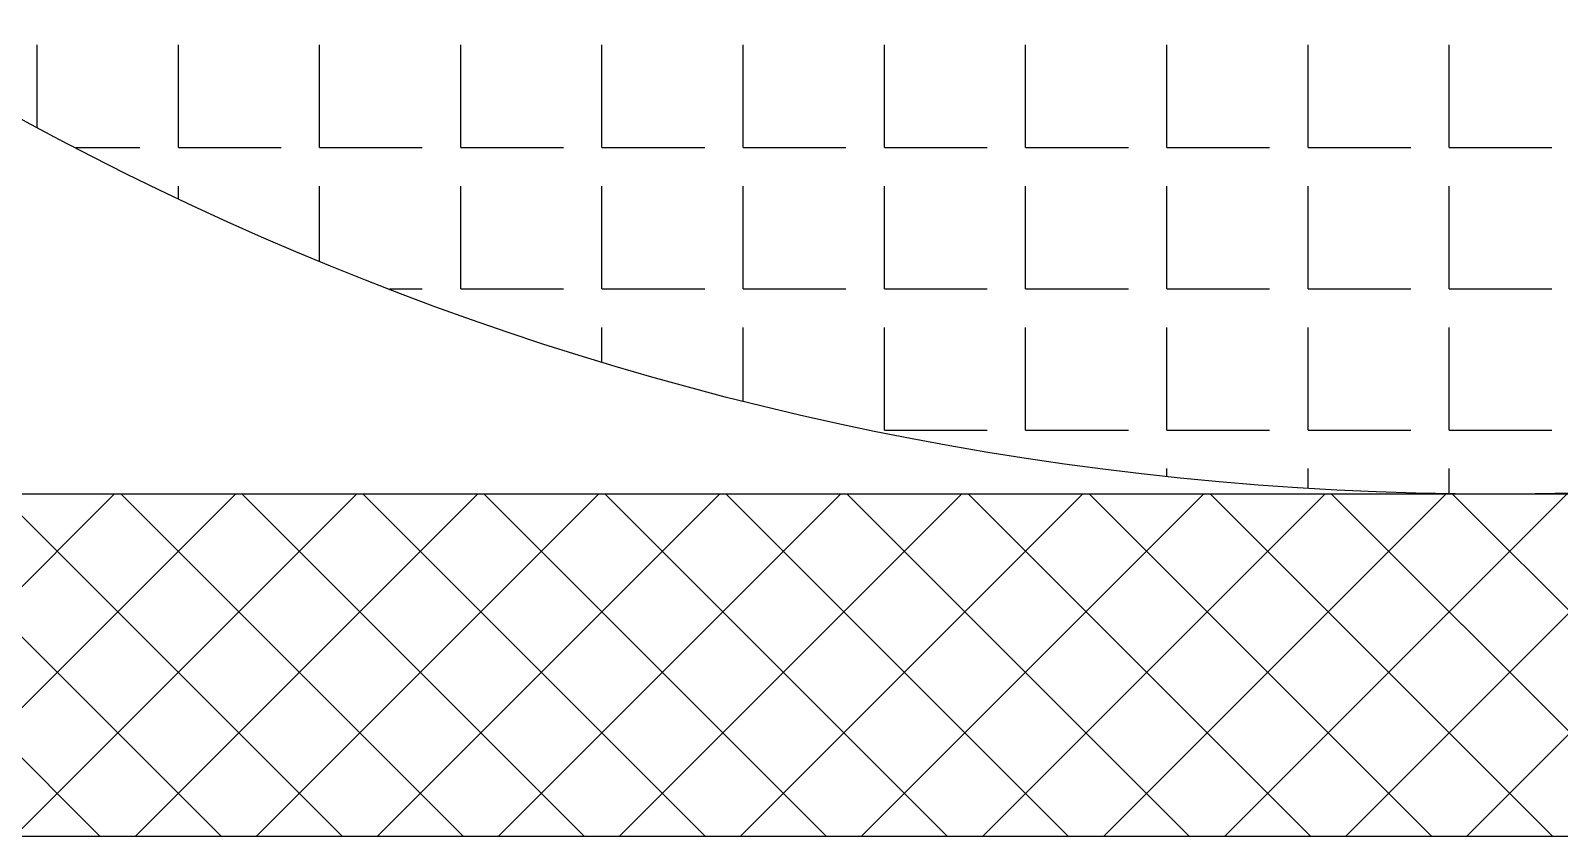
# Model space of a CAD drawing. Extents: x 17373 to 24759, y 49315 to 53755.
# Drawn here: x 18632 to 19615, y 49315 to 49833 of the extents above; entities that cross this region are included whole.
import ezdxf

# ---------------------------------------------------------------- set-up
doc = ezdxf.new("R2010")
doc.units = 0
doc.header["$LTSCALE"] = 10
doc.header["$MEASUREMENT"] = 0
doc.layers.get('0').update_dxf_attribs({"color": 3, "linetype": 'CONTINUOUS'})
for name, color, linetype in [('4', 4, 'CONTINUOUS'), ('7', 7, 'CONTINUOUS'), ('BH', 3, 'CONTINUOUS')]:
    doc.layers.add(name, color=color, linetype=linetype)

# ---------------------------------------------------------------- blocks, each defined once
blk = doc.blocks.new('*X3')
at = {"color": 0}
for p, q in [((577.5, 212.24), (577.5, 236.25)), ((618.75, 206.25), (618.75, 236.25)), ((660, 206.25), (660, 236.25)), ((701.25, 206.25), (701.25, 236.25)), ((742.5, 206.25), (742.5, 236.25)), ((783.75, 206.25), (783.75, 236.25)), ((825, 206.25), (825, 236.25)), ((866.25, 206.25), (866.25, 236.25)), ((907.5, 206.25), (907.5, 236.25)), ((948.75, 206.25), (948.75, 236.25)), ((990, 206.25), (990, 236.25)), ((588.85, 206.25), (607.5, 206.25)), ((618.75, 206.25), (648.75, 206.25)), ((660, 206.25), (690, 206.25)), ((701.25, 206.25), (731.25, 206.25)), ((742.5, 206.25), (772.5, 206.25)), ((783.75, 206.25), (813.75, 206.25)), ((825, 206.25), (855, 206.25)), ((866.25, 206.25), (896.25, 206.25)), ((907.5, 206.25), (937.5, 206.25)), ((948.75, 206.25), (978.75, 206.25)), ((990, 206.25), (1020, 206.25)), ((618.75, 191.43), (618.75, 195)), ((660, 173.18), (660, 195)), ((701.25, 165), (701.25, 195)), ((742.5, 165), (742.5, 195)), ((783.75, 165), (783.75, 195)), ((825, 165), (825, 195)), ((866.25, 165), (866.25, 195)), ((907.5, 165), (907.5, 195)), ((948.75, 165), (948.75, 195)), ((990, 165), (990, 195)), ((680.51, 165), (690, 165)), ((701.25, 165), (731.25, 165)), ((742.5, 165), (772.5, 165)), ((783.75, 165), (813.75, 165)), ((825, 165), (855, 165)), ((866.25, 165), (896.25, 165)), ((907.5, 165), (937.5, 165)), ((948.75, 165), (978.75, 165)), ((990, 165), (1020, 165)), ((742.5, 143.73), (742.5, 153.75)), ((783.75, 132.3), (783.75, 153.75)), ((825, 123.75), (825, 153.75)), ((866.25, 123.75), (866.25, 153.75)), ((907.5, 123.75), (907.5, 153.75)), ((948.75, 123.75), (948.75, 153.75)), ((990, 123.75), (990, 153.75)), ((825, 123.75), (855, 123.75)), ((866.25, 123.75), (896.25, 123.75)), ((907.5, 123.75), (937.5, 123.75)), ((948.75, 123.75), (978.75, 123.75)), ((990, 123.75), (1020, 123.75)), ((907.5, 110.2), (907.5, 112.5)), ((948.75, 106.74), (948.75, 112.5)), ((990, 105.18), (990, 112.5))]:
    blk.add_line(p, q, dxfattribs=at)
blk = doc.blocks.new('*X2')
at = {"color": 0}
for p, q in [((595.96, 5.08), (495.96, 105.08)), ((500.05, 5.08), (600.05, 105.08)), ((631.32, 5.08), (531.32, 105.08)), ((535.41, 5.08), (635.41, 105.08)), ((666.68, 5.08), (566.68, 105.08)), ((570.76, 5.08), (670.76, 105.08)), ((702.03, 5.08), (602.03, 105.08)), ((606.12, 5.08), (706.12, 105.08)), ((737.39, 5.08), (637.39, 105.08)), ((641.47, 5.08), (741.47, 105.08)), ((772.74, 5.08), (672.74, 105.08)), ((676.83, 5.08), (776.83, 105.08)), ((808.1, 5.08), (708.1, 105.08)), ((712.18, 5.08), (812.18, 105.08)), ((843.45, 5.08), (743.45, 105.08)), ((747.54, 5.08), (847.54, 105.08)), ((878.81, 5.08), (778.81, 105.08)), ((782.89, 5.08), (882.89, 105.08)), ((914.16, 5.08), (814.16, 105.08)), ((818.25, 5.08), (918.25, 105.08)), ((949.52, 5.08), (849.52, 105.08)), ((853.6, 5.08), (953.6, 105.08)), ((984.87, 5.08), (884.87, 105.08)), ((888.96, 5.08), (988.96, 105.08)), ((1020.23, 5.08), (920.23, 105.08)), ((924.31, 5.08), (1024.31, 105.08)), ((1055.58, 5.08), (955.58, 105.08)), ((959.67, 5.08), (1059.67, 105.08)), ((1090.94, 5.08), (990.94, 105.08)), ((995.03, 5.08), (1095.03, 105.08))]:
    blk.add_line(p, q, dxfattribs=at)

msp = doc.modelspace()

# ---------------------------------------------------------------- linework, layer by layer
at = {"layer": '4'}
msp.add_lwpolyline([(17373.34, 49314.85), (17373.34, 53714.85), (21773.34, 53714.85), (21773.34, 49314.85)], close=True, dxfattribs=at)
at = {"layer": '7'}
msp.add_lwpolyline([(17593.34, 53494.85), (21553.34, 53494.85), (21553.34, 49534.85), (17593.34, 49534.85)], close=True, dxfattribs=at)
msp.add_circle((19573.34, 51514.85), 1980, dxfattribs=at)

# ---------------------------------------------------------------- block references
at = {"layer": 'BH', "xscale": 2.2, "yscale": 2.2, "zscale": 2.2}
for name in ['*X2', '*X3']:
    msp.add_blockref(name, (17365.8, 49303.68), dxfattribs=at)

doc.saveas('drawing.dxf')
